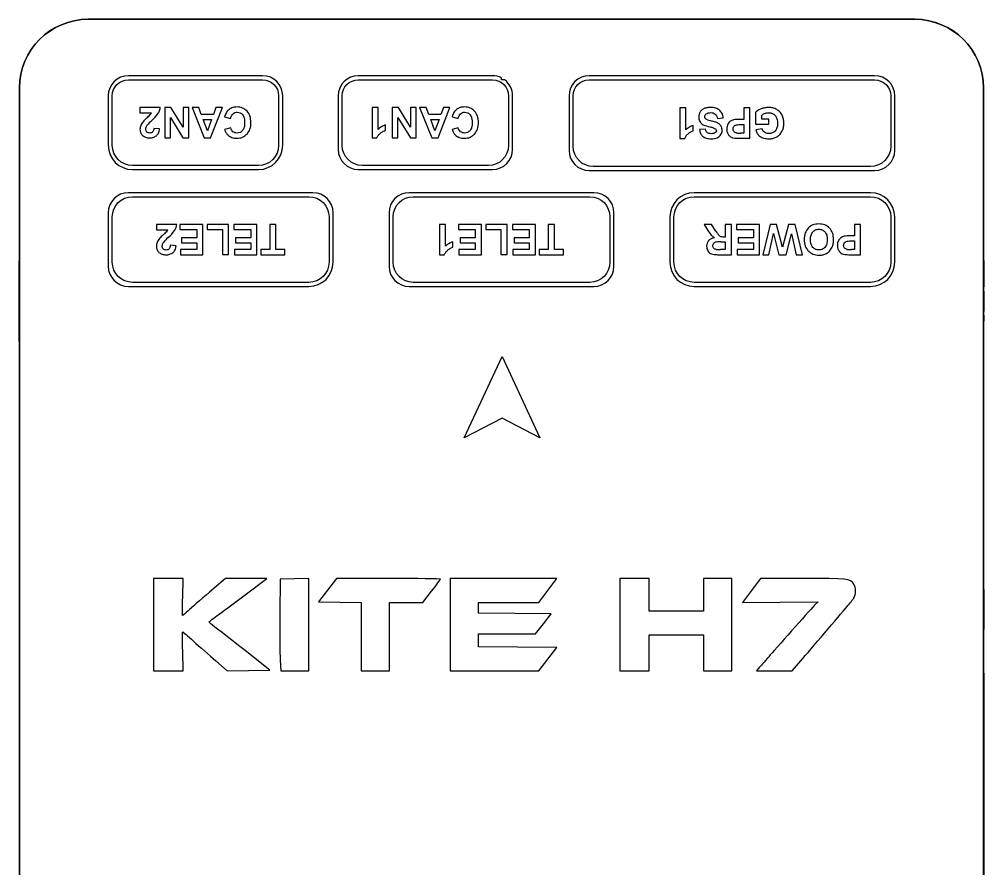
# Model space of a CAD drawing. Header units: millimetres. Extents: x 0 to 297, y 0 to 210.
# Drawn here: x 122.32 to 170.14, y 115.26 to 157.34 of the extents above; entities that cross this region are included whole.
import ezdxf

# ---------------------------------------------------------------- set-up
doc = ezdxf.new("R2010")
doc.units = ezdxf.units.MM
doc.header["$LTSCALE"] = 0.75
doc.layers.add('FD_Dimensions', color=7, linetype='Continuous', lineweight=13)
doc.layers.add('Visible', color=7, linetype='Continuous', lineweight=13)
doc.styles.get("Standard").update_dxf_attribs({"font": 'arial.ttf'})
doc.dimstyles.new('Dim-ISO-25', dxfattribs={"dimtxt": 3.5, "dimasz": 3.5, "dimexe": 2.1, "dimexo": 2.1, "dimgap": 1.4, "dimtad": 1, "dimzin": 12, "dimdsep": 46, "dimtxsty": 'Standard', "dimcen": 0, "dimazin": 3, "dimtp": 0.1, "dimtm": 0.1, "dimtfac": 0.714286, "dimtmove": 0, "dimatfit": 3, "dimfxl": 1, "dimtzin": 12, "dimarcsym": 0})

# ---------------------------------------------------------------- blocks, each defined once
blk = doc.blocks.new('*D12')
at = {"layer": 'Defpoints', "color": 0, "transparency": 16777216}
for p in [(170.130614, 127.009477), (122.331614, 97.940814), (170.130614, 72.688509)]:
    blk.add_point(p, dxfattribs=at)
at = {"layer": 'FD_Dimensions', "color": 0, "lineweight": -2, "transparency": 16777216}
for p, q in [((170.130614, 124.909477), (170.130614, 70.588509)), ((122.331614, 95.840814), (122.331614, 70.588509)), ((125.831614, 72.688509), (166.630614, 72.688509))]:
    blk.add_line(p, q, dxfattribs=at)
at = {"layer": 'FD_Dimensions', "color": 0, "transparency": 16777216}
for points in [[(125.831614, 73.271842), (125.831614, 72.105176), (122.331614, 72.688509)], [(166.630614, 73.271842), (166.630614, 72.105176), (170.130614, 72.688509)]]:
    blk.add_solid(points, dxfattribs=at)
at = {"layer": 'FD_Dimensions', "color": 0, "transparency": 16777216, "insert": (146.231114, 75.875514), "char_height": 3.5, "attachment_point": 5}
blk.add_mtext('47.8', dxfattribs=at)

msp = doc.modelspace()

# ---------------------------------------------------------------- linework, layer by layer
at = {"layer": 'Visible'}
for p, q in [((166.731, 157.341), (125.731, 157.341)), ((125.731, 157.34), (166.731, 157.34)), ((134.381, 154.541), (127.731, 154.541)), ((145.781, 154.541), (139.131, 154.541)), ((164.731, 154.541), (150.581, 154.541)), ((127.731, 154.341), (134.381, 154.341)), ((139.131, 154.341), (145.781, 154.341)), ((146.231, 154.341), (146.231, 154.434)), ((146.381, 154.341), (146.231, 154.341)), ((150.581, 154.341), (164.731, 154.341)), ((122.331, 153.941), (122.331, 97.941)), ((122.332, 97.941), (122.332, 153.941)), ((126.731, 153.541), (126.731, 151.091)), ((126.931, 151.091), (126.931, 153.541)), ((135.181, 153.541), (135.181, 151.091)), ((135.381, 151.091), (135.381, 153.541)), ((138.131, 153.541), (138.131, 150.891)), ((138.331, 151.091), (138.331, 153.541)), ((146.581, 153.541), (146.581, 151.091)), ((146.781, 150.891), (146.781, 153.541)), ((149.581, 153.541), (149.581, 150.841)), ((149.781, 151.041), (149.781, 153.541)), ((165.531, 153.541), (165.531, 151.041)), ((165.731, 150.841), (165.731, 153.541)), ((170.13, 153.941), (170.13, 97.941)), ((170.131, 97.941), (170.131, 153.941)), ((128.305, 152.966), (128.305, 152.699)), ((129.313, 152.966), (128.305, 152.966)), ((128.305, 152.699), (128.876, 152.699)), ((129.533, 152.966), (129.533, 151.466)), ((129.837, 152.966), (129.533, 152.966)), ((130.442, 151.988), (129.837, 152.966)), ((130.442, 152.966), (130.442, 151.988)), ((130.723, 152.966), (130.442, 152.966)), ((130.723, 151.466), (130.723, 152.966)), ((131.216, 152.966), (130.887, 152.966)), ((130.887, 152.966), (131.487, 151.466)), ((131.347, 152.625), (131.216, 152.966)), ((131.947, 152.625), (131.347, 152.625)), ((131.808, 151.466), (132.392, 152.966)), ((132.071, 152.966), (131.947, 152.625)), ((132.392, 152.966), (132.071, 152.966)), ((140.11, 152.966), (139.823, 152.966)), ((139.823, 152.966), (139.823, 151.46)), ((140.11, 151.882), (140.11, 152.966)), ((140.815, 152.966), (140.815, 151.466)), ((141.119, 152.966), (140.815, 152.966)), ((141.724, 151.988), (141.119, 152.966)), ((141.724, 152.966), (141.724, 151.988)), ((142.005, 152.966), (141.724, 152.966)), ((142.005, 151.466), (142.005, 152.966)), ((142.499, 152.966), (142.169, 152.966)), ((142.169, 152.966), (142.77, 151.466)), ((142.63, 152.625), (142.499, 152.966)), ((143.229, 152.625), (142.63, 152.625)), ((143.09, 151.466), (143.674, 152.966)), ((143.353, 152.966), (143.229, 152.625)), ((143.674, 152.966), (143.353, 152.966)), ((155.368, 152.941), (155.081, 152.941)), ((155.081, 152.941), (155.081, 151.435)), ((155.368, 151.857), (155.368, 152.941)), ((158.245, 152.941), (158.245, 152.375)), ((158.548, 152.941), (158.245, 152.941)), ((158.548, 151.441), (158.548, 152.941)), ((158.828, 152.734), (158.828, 152.137)), ((159.134, 152.389), (159.134, 152.58)), ((129.814, 152.468), (130.428, 151.466)), ((129.814, 151.466), (129.814, 152.468)), ((131.651, 151.816), (131.444, 152.372)), ((131.444, 152.372), (131.854, 152.372)), ((131.854, 152.372), (131.651, 151.816)), ((132.499, 152.507), (132.793, 152.414)), ((140.482, 151.839), (140.482, 152.1)), ((141.097, 152.468), (141.711, 151.466)), ((141.097, 151.466), (141.097, 152.468)), ((142.933, 151.816), (142.727, 152.372)), ((142.727, 152.372), (143.136, 152.372)), ((143.136, 152.372), (142.933, 151.816)), ((143.782, 152.507), (144.075, 152.414)), ((155.74, 151.814), (155.74, 152.075)), ((156.933, 152.424), (157.227, 152.453)), ((158.245, 152.375), (158.048, 152.375)), ((158.08, 152.12), (158.245, 152.12)), ((158.245, 152.12), (158.245, 151.695)), ((158.828, 152.137), (159.48, 152.137)), ((159.48, 152.389), (159.134, 152.389)), ((159.48, 152.137), (159.48, 152.389)), ((129.279, 151.904), (128.993, 151.932)), ((132.803, 151.951), (132.503, 151.879)), ((144.086, 151.951), (143.786, 151.879)), ((156.354, 151.883), (156.051, 151.87)), ((158.245, 151.695), (158.099, 151.695)), ((159.148, 151.913), (158.847, 151.856)), ((129.533, 151.466), (129.814, 151.466)), ((130.428, 151.466), (130.723, 151.466)), ((131.487, 151.466), (131.808, 151.466)), ((139.823, 151.46), (140.056, 151.46)), ((140.815, 151.466), (141.097, 151.466)), ((141.711, 151.466), (142.005, 151.466)), ((142.77, 151.466), (143.09, 151.466)), ((155.081, 151.435), (155.314, 151.435)), ((158.062, 151.441), (158.548, 151.441)), ((134.181, 150.091), (127.931, 150.091)), ((127.931, 149.891), (134.181, 149.891)), ((139.131, 149.891), (145.781, 149.891)), ((145.581, 150.091), (139.331, 150.091)), ((150.581, 149.841), (164.731, 149.841)), ((164.531, 150.041), (150.781, 150.041)), ((136.881, 148.741), (127.731, 148.741)), ((150.806, 148.741), (141.656, 148.741)), ((164.531, 148.741), (155.781, 148.741)), ((127.931, 148.541), (136.681, 148.541)), ((141.856, 148.541), (150.606, 148.541)), ((155.781, 148.541), (164.531, 148.541)), ((126.731, 147.741), (126.731, 145.091)), ((126.931, 145.291), (126.931, 147.541)), ((137.681, 147.541), (137.681, 145.291)), ((137.881, 145.291), (137.881, 147.741)), ((140.656, 147.741), (140.656, 145.091)), ((140.856, 145.291), (140.856, 147.541)), ((151.606, 147.541), (151.606, 145.291)), ((151.806, 145.091), (151.806, 147.741)), ((154.581, 147.541), (154.581, 145.291)), ((154.781, 145.291), (154.781, 147.541)), ((165.531, 147.541), (165.531, 145.291)), ((165.731, 145.291), (165.731, 147.541)), ((129.12, 147.166), (129.12, 146.899)), ((130.128, 147.166), (129.12, 147.166)), ((129.12, 146.899), (129.691, 146.899)), ((130.285, 147.166), (130.285, 146.913)), ((131.426, 147.166), (130.285, 147.166)), ((130.285, 146.913), (131.123, 146.913)), ((131.123, 146.913), (131.123, 146.505)), ((131.426, 145.666), (131.426, 147.166)), ((131.642, 147.166), (131.642, 146.913)), ((132.697, 147.166), (131.642, 147.166)), ((131.642, 146.913), (132.395, 146.913)), ((132.395, 146.913), (132.395, 145.678)), ((132.697, 145.678), (132.697, 147.166)), ((132.963, 147.166), (132.963, 146.913)), ((134.103, 147.166), (132.963, 147.166)), ((132.963, 146.913), (133.8, 146.913)), ((133.8, 146.913), (133.8, 146.505)), ((134.103, 145.666), (134.103, 147.166)), ((134.743, 147.166), (134.743, 145.92)), ((135.046, 147.166), (134.743, 147.166)), ((135.046, 145.92), (135.046, 147.166)), ((143.451, 147.166), (143.163, 147.166)), ((143.163, 147.166), (143.163, 145.66)), ((143.451, 146.082), (143.451, 147.166)), ((144.092, 147.166), (144.092, 146.913)), ((145.233, 147.166), (144.092, 147.166)), ((144.092, 146.913), (144.93, 146.913)), ((144.93, 146.913), (144.93, 146.505)), ((145.233, 145.666), (145.233, 147.166)), ((145.449, 147.166), (145.449, 146.913)), ((146.505, 147.166), (145.449, 147.166)), ((145.449, 146.913), (146.202, 146.913)), ((146.202, 146.913), (146.202, 145.678)), ((146.505, 145.678), (146.505, 147.166)), ((146.77, 147.166), (146.77, 146.913)), ((147.911, 147.166), (146.77, 147.166)), ((146.77, 146.913), (147.608, 146.913)), ((147.608, 146.913), (147.608, 146.505)), ((147.911, 145.666), (147.911, 147.166)), ((148.55, 147.166), (148.55, 145.92)), ((148.853, 147.166), (148.55, 147.166)), ((148.853, 145.92), (148.853, 147.166)), ((156.279, 147.166), (156.462, 146.873)), ((156.641, 147.166), (156.279, 147.166)), ((156.86, 146.839), (156.641, 147.166)), ((157.325, 147.166), (157.325, 146.54)), ((157.628, 147.166), (157.325, 147.166)), ((157.628, 145.666), (157.628, 147.166)), ((157.886, 147.166), (157.886, 146.913)), ((159.027, 147.166), (157.886, 147.166)), ((157.886, 146.913), (158.724, 146.913)), ((158.724, 146.913), (158.724, 146.505)), ((159.027, 145.666), (159.027, 147.166)), ((159.545, 147.166), (159.181, 145.666)), ((159.867, 147.166), (159.545, 147.166)), ((160.165, 146.044), (159.867, 147.166)), ((160.463, 147.166), (160.165, 146.044)), ((160.792, 147.166), (160.463, 147.166)), ((161.15, 145.666), (160.792, 147.166)), ((163.729, 147.166), (163.729, 146.6)), ((164.032, 147.166), (163.729, 147.166)), ((164.032, 145.666), (164.032, 147.166)), ((130.37, 146.505), (130.37, 146.252)), ((131.123, 146.505), (130.37, 146.505)), ((133.047, 146.505), (133.047, 146.252)), ((133.8, 146.505), (133.047, 146.505)), ((144.177, 146.505), (144.177, 146.252)), ((144.93, 146.505), (144.177, 146.505)), ((146.855, 146.505), (146.855, 146.252)), ((147.608, 146.505), (146.855, 146.505)), ((157.325, 146.54), (157.264, 146.54)), ((157.971, 146.505), (157.971, 146.252)), ((158.724, 146.505), (157.971, 146.505)), ((159.486, 145.666), (159.716, 146.714)), ((159.716, 146.714), (159.979, 145.666)), ((160.339, 145.666), (160.613, 146.696)), ((160.613, 146.696), (160.84, 145.666)), ((163.729, 146.6), (163.532, 146.6)), ((163.563, 146.345), (163.729, 146.345)), ((163.729, 146.345), (163.729, 145.92)), ((130.094, 146.104), (129.808, 146.132)), ((130.313, 145.92), (130.313, 145.666)), ((131.123, 145.92), (130.313, 145.92)), ((130.37, 146.252), (131.123, 146.252)), ((131.123, 146.252), (131.123, 145.92)), ((132.991, 145.92), (132.991, 145.666)), ((133.8, 145.92), (132.991, 145.92)), ((133.047, 146.252), (133.8, 146.252)), ((133.8, 146.252), (133.8, 145.92)), ((134.299, 145.92), (134.299, 145.666)), ((134.743, 145.92), (134.299, 145.92)), ((135.491, 145.92), (135.046, 145.92)), ((135.491, 145.666), (135.491, 145.92)), ((143.822, 146.039), (143.822, 146.3)), ((144.121, 145.92), (144.121, 145.666)), ((144.93, 145.92), (144.121, 145.92)), ((144.177, 146.252), (144.93, 146.252)), ((144.93, 146.252), (144.93, 145.92)), ((146.798, 145.92), (146.798, 145.666)), ((147.608, 145.92), (146.798, 145.92)), ((146.855, 146.252), (147.608, 146.252)), ((147.608, 146.252), (147.608, 145.92)), ((148.106, 145.92), (148.106, 145.666)), ((148.55, 145.92), (148.106, 145.92)), ((149.298, 145.92), (148.853, 145.92)), ((149.298, 145.666), (149.298, 145.92)), ((157.325, 145.92), (157.089, 145.92)), ((157.101, 146.3), (157.325, 146.3)), ((157.325, 146.3), (157.325, 145.92)), ((157.914, 145.92), (157.914, 145.666)), ((158.724, 145.92), (157.914, 145.92)), ((157.971, 146.252), (158.724, 146.252)), ((158.724, 146.252), (158.724, 145.92)), ((163.729, 145.92), (163.583, 145.92)), ((130.313, 145.666), (131.426, 145.666)), ((132.395, 145.678), (132.697, 145.678)), ((132.991, 145.666), (134.103, 145.666)), ((134.299, 145.666), (135.491, 145.666)), ((143.163, 145.66), (143.396, 145.66)), ((144.121, 145.666), (145.233, 145.666)), ((146.202, 145.678), (146.505, 145.678)), ((146.798, 145.666), (147.911, 145.666)), ((148.106, 145.666), (149.298, 145.666)), ((156.99, 145.666), (157.628, 145.666)), ((157.914, 145.666), (159.027, 145.666)), ((159.181, 145.666), (159.486, 145.666)), ((159.979, 145.666), (160.339, 145.666)), ((160.84, 145.666), (161.15, 145.666)), ((163.546, 145.666), (164.032, 145.666)), ((122.321, 145.346), (122.321, 145.357)), ((122.331, 145.357), (122.321, 145.357)), ((122.321, 145.234), (122.321, 145.346)), ((122.321, 144.945), (122.321, 145.234)), ((122.321, 144.654), (122.321, 144.945)), ((170.131, 145.371), (170.141, 145.371)), ((170.131, 145.367), (170.141, 145.367)), ((170.131, 145.213), (170.141, 145.213)), ((170.141, 145.371), (170.141, 145.367)), ((170.141, 145.367), (170.141, 145.213)), ((170.141, 145.213), (170.141, 144.766)), ((122.321, 144.583), (122.321, 144.654)), ((122.321, 144.561), (122.321, 144.583)), ((122.331, 144.561), (122.321, 144.561)), ((122.321, 144.468), (122.321, 144.561)), ((122.321, 144.376), (122.321, 144.468)), ((170.131, 144.766), (170.141, 144.766)), ((170.141, 144.766), (170.141, 144.258)), ((122.331, 144.376), (122.321, 144.376)), ((122.321, 144.239), (122.321, 144.376)), ((122.321, 144.071), (122.321, 144.239)), ((122.321, 143.794), (122.321, 144.071)), ((127.731, 144.091), (136.681, 144.091)), ((136.681, 144.291), (127.931, 144.291)), ((141.656, 144.091), (150.806, 144.091)), ((150.606, 144.291), (141.856, 144.291)), ((164.531, 144.291), (155.781, 144.291)), ((155.781, 144.091), (164.531, 144.091)), ((170.131, 144.258), (170.141, 144.258)), ((170.131, 144.064), (170.141, 144.064)), ((170.141, 144.258), (170.141, 144.064)), ((122.321, 143.618), (122.321, 143.794)), ((122.321, 143.5), (122.321, 143.618)), ((122.331, 143.5), (122.321, 143.5)), ((122.321, 143.472), (122.321, 143.5)), ((122.321, 143.394), (122.321, 143.472)), ((170.131, 143.86), (170.141, 143.86)), ((170.131, 143.733), (170.141, 143.733)), ((170.141, 143.86), (170.141, 143.733)), ((170.141, 143.733), (170.141, 143.384)), ((122.321, 143.117), (122.321, 143.394)), ((122.321, 142.828), (122.321, 143.117)), ((170.131, 143.384), (170.141, 143.384)), ((170.131, 143.046), (170.141, 143.046)), ((170.141, 143.384), (170.141, 143.046)), ((170.141, 143.046), (170.141, 142.886)), ((122.321, 142.704), (122.321, 142.828)), ((122.321, 142.204), (122.321, 142.704)), ((122.331, 142.704), (122.321, 142.704)), ((170.131, 142.886), (170.141, 142.886)), ((170.131, 142.852), (170.141, 142.852)), ((170.131, 142.664), (170.141, 142.664)), ((170.141, 142.886), (170.141, 142.852)), ((170.141, 142.664), (170.141, 142.361)), ((122.331, 142.204), (122.321, 142.204)), ((122.321, 142.2), (122.321, 142.204)), ((122.321, 142.186), (122.321, 142.2)), ((122.321, 142.107), (122.321, 142.186)), ((122.321, 141.399), (122.321, 142.107)), ((170.131, 142.361), (170.141, 142.361)), ((122.321, 141.379), (122.321, 141.399)), ((122.331, 141.379), (122.321, 141.379)), ((144.387, 136.575), (146.26, 140.613)), ((146.26, 140.613), (148.134, 136.575)), ((146.26, 137.563), (144.387, 136.575)), ((148.134, 136.575), (146.26, 137.563)), ((128.978, 129.607), (128.978, 125.026)), ((130.445, 129.607), (128.978, 129.607)), ((130.424, 128.691), (130.445, 129.607)), ((132.552, 129.607), (131.748, 128.926)), ((134.597, 129.607), (132.552, 129.607)), ((133.659, 128.899), (134.597, 129.607)), ((135.97, 129.595), (135.256, 129.58)), ((136.684, 129.61), (135.97, 129.595)), ((136.684, 125.026), (136.684, 129.61)), ((138.047, 129.607), (137.604, 129.027)), ((140.625, 129.607), (138.047, 129.607)), ((143.689, 129.607), (143.689, 125.026)), ((148.974, 129.607), (143.689, 129.607)), ((148.527, 129.015), (148.974, 129.607)), ((152.095, 129.607), (152.095, 125.026)), ((153.55, 129.607), (152.095, 129.607)), ((153.55, 127.99), (153.55, 129.607)), ((156.244, 129.607), (156.244, 127.99)), ((157.645, 129.607), (156.244, 129.607)), ((157.645, 125.026), (157.645, 129.607)), ((159.073, 129.604), (158.624, 129.01)), ((161.163, 129.605), (159.073, 129.604)), ((135.256, 129.58), (135.237, 127.855)), ((137.604, 129.027), (137.162, 128.448)), ((142.327, 128.421), (142.766, 128.981)), ((148.08, 128.424), (148.527, 129.015)), ((158.624, 129.01), (158.174, 128.415)), ((170.131, 129.06), (170.141, 129.06)), ((170.131, 128.838), (170.141, 128.838)), ((170.131, 128.835), (170.141, 128.835)), ((170.131, 128.724), (170.141, 128.724)), ((170.131, 128.71), (170.141, 128.71)), ((170.141, 129.06), (170.141, 129.055)), ((170.141, 129.055), (170.141, 128.944)), ((170.141, 128.944), (170.141, 128.838)), ((170.141, 128.838), (170.141, 128.837)), ((170.141, 128.837), (170.141, 128.835)), ((170.141, 128.835), (170.141, 128.82)), ((170.141, 128.82), (170.141, 128.75)), ((170.141, 128.75), (170.141, 128.724)), ((170.141, 128.724), (170.141, 128.71)), ((170.141, 128.71), (170.141, 127.123)), ((137.162, 128.448), (138.216, 128.433)), ((138.216, 128.433), (139.27, 128.419)), ((139.27, 128.419), (139.27, 125.026)), ((140.671, 128.421), (142.327, 128.421)), ((140.671, 125.026), (140.671, 128.421)), ((145.09, 128.421), (146.585, 128.422)), ((145.09, 127.884), (145.09, 128.421)), ((146.585, 128.422), (148.08, 128.424)), ((158.174, 128.415), (160.052, 128.431)), ((160.052, 128.431), (161.929, 128.448)), ((161.929, 128.448), (161.788, 128.313)), ((146.894, 127.869), (145.09, 127.884)), ((148.699, 127.855), (146.894, 127.869)), ((148.31, 127.357), (148.699, 127.855)), ((156.244, 127.99), (153.55, 127.99)), ((147.921, 126.858), (148.31, 127.357)), ((145.09, 126.858), (147.921, 126.858)), ((145.09, 126.213), (145.09, 126.858)), ((153.55, 126.805), (156.244, 126.805)), ((153.55, 125.026), (153.55, 126.805)), ((156.244, 126.805), (156.244, 125.026)), ((170.131, 127.123), (170.141, 127.123)), ((170.131, 127.009), (170.141, 127.009)), ((170.141, 127.123), (170.141, 127.099)), ((170.141, 127.024), (170.141, 127.099)), ((170.141, 127.024), (170.141, 127.009)), ((130.445, 125.026), (130.425, 125.996)), ((134.736, 125.053), (133.514, 126.029)), ((147.032, 126.199), (145.09, 126.213)), ((148.974, 126.185), (147.032, 126.199)), ((148.529, 125.606), (148.974, 126.185)), ((132.06, 125.524), (132.636, 125.024)), ((135.256, 125.579), (135.293, 125.026)), ((148.084, 125.026), (148.529, 125.606)), ((160.647, 125.026), (161.075, 125.525)), ((128.978, 125.026), (130.445, 125.026)), ((132.636, 125.024), (133.686, 125.039)), ((133.686, 125.039), (134.736, 125.053)), ((135.293, 125.026), (136.684, 125.026)), ((139.27, 125.026), (140.671, 125.026)), ((143.689, 125.026), (148.084, 125.026)), ((152.095, 125.026), (153.55, 125.026)), ((156.244, 125.026), (157.645, 125.026)), ((159.029, 125.208), (158.876, 125.026)), ((158.876, 125.026), (160.647, 125.026))]:
    msp.add_line(p, q, dxfattribs=at)
for centre, radius, start, end in [((125.731, 153.941), 3.4, 90, 180), ((166.731, 153.941), 3.4, 0, 90), ((127.731, 153.541), 1, 90, 180), ((134.381, 153.541), 1, 0, 90), ((139.131, 153.541), 1, 90, 180), ((145.781, 153.541), 1, 63.2563, 90), ((150.581, 153.541), 1, 90, 180), ((164.731, 153.541), 1, 0, 90), ((145.781, 153.541), 1, 0, 53.1301), ((126.612, 154.741), 3.061, 311.634, 316.1125), ((128.449, 152.952), 0.496, 317.8702, 329.3361), ((127.644, 153.766), 1.91, 310.7706, 325.3181), ((159.528, 152.058), 0.654, 110.6285, 127.1162), ((129.065, 151.767), 0.784, 140.8363, 157.2362), ((129.86, 151.069), 1.842, 131.285, 139.6417), ((130.226, 150.785), 2.034, 131.021, 140.6746), ((156.854, 153.444), 1.469, 244.9957, 258.4575), ((157.543, 155.913), 3.728, 252.9573, 256.8189), ((158.008, 150.647), 1.729, 88.6886, 99.1377), ((158.058, 153.15), 1.456, 263.0143, 271.6098), ((157.992, 153.202), 1.762, 260.5475, 272.2998), ((127.931, 151.091), 1.2, 180, 270), ((134.181, 151.091), 1.2, 270, 0), ((139.131, 150.891), 1, 180, 270), ((145.781, 150.891), 1, 270, 0), ((150.581, 150.841), 1, 180, 270), ((164.731, 150.841), 1, 270, 0), ((127.731, 147.741), 1, 90, 180), ((136.881, 147.741), 1, 0, 90), ((141.656, 147.741), 1, 90, 180), ((150.806, 147.741), 1, 0, 90), ((155.781, 147.541), 1.2, 90, 180), ((164.531, 147.541), 1.2, 0, 90), ((127.427, 148.941), 3.06, 311.6338, 316.1125), ((129.264, 147.152), 0.496, 317.8714, 329.335), ((128.46, 147.966), 1.91, 310.7706, 325.3183), ((157.938, 147.735), 1.709, 210.2914, 220.3047), ((158.651, 147.968), 2.117, 212.2145, 219.5871), ((129.88, 145.967), 0.784, 140.8367, 157.2361), ((130.676, 145.269), 1.842, 131.285, 139.6417), ((131.042, 144.985), 2.034, 131.021, 140.6746), ((157.144, 147.119), 0.707, 223.8349, 240.5402), ((163.492, 144.872), 1.729, 88.6886, 99.1377), ((157.042, 145.145), 1.157, 87.1018, 100.6407), ((157.037, 148.469), 2.55, 266.1898, 271.1581), ((163.542, 147.375), 1.456, 263.0143, 271.6097), ((163.475, 147.427), 1.762, 260.5475, 272.2998), ((127.731, 145.091), 1, 180, 270), ((136.681, 145.291), 1.2, 270, 0), ((141.656, 145.091), 1, 180, 270), ((150.806, 145.091), 1, 270, 0), ((155.781, 145.291), 1.2, 180, 270), ((164.531, 145.291), 1.2, 270, 0)]:
    msp.add_arc(centre, radius, start, end, dxfattribs=at)
at = {"layer": 'Visible', "extrusion": (0, 0, -1)}
for centre, radius, start, end in [((-125.731, 153.941), 3.399, 0, 90), ((-166.731, 153.941), 3.399, 90, 180), ((-127.731, 153.541), 0.8, 0, 90), ((-134.381, 153.541), 0.8, 90, 180), ((-139.131, 153.541), 0.8, 0, 90), ((-145.781, 153.541), 0.8, 90, 180), ((-150.581, 153.541), 0.8, 0, 90), ((-164.731, 153.541), 0.8, 90, 180), ((-127.931, 151.091), 1, 270, 0), ((-134.181, 151.091), 1, 180, 270), ((-139.331, 151.091), 1, 270, 0), ((-145.581, 151.091), 1, 180, 270), ((-150.781, 151.041), 1, 270, 0), ((-164.531, 151.041), 1, 180, 270), ((-127.931, 147.541), 1, 0, 90), ((-136.681, 147.541), 1, 90, 180), ((-141.856, 147.541), 1, 0, 90), ((-150.606, 147.541), 1, 90, 180), ((-155.781, 147.541), 1, 0, 90), ((-164.531, 147.541), 1, 90, 180), ((-127.931, 145.291), 1, 270, 0), ((-136.681, 145.291), 1, 180, 270), ((-141.856, 145.291), 1, 270, 0), ((-150.606, 145.291), 1, 180, 270), ((-155.781, 145.291), 1, 270, 0), ((-164.531, 145.291), 1, 180, 270)]:
    msp.add_arc(centre, radius, start, end, dxfattribs=at)
at = {"layer": 'Visible'}
for points, knots in [([(129.215, 152.679), (129.239, 152.724), (129.288, 152.815), (129.305, 152.916), (129.313, 152.966)], [-0.03051983, -0.03051983, -0.03051983, -0.03051983, -0.01510587, 0, 0, 0, 0]), ([(132.724, 152.872), (132.675, 152.825), (132.569, 152.723), (132.524, 152.582), (132.499, 152.507)], [-0.04342779, -0.04342779, -0.04342779, -0.04342779, -0.02320984, 0, 0, 0, 0]), ([(133.122, 152.991), (133.047, 152.988), (132.904, 152.98), (132.782, 152.907), (132.724, 152.872)], [-0.04217118, -0.04217118, -0.04217118, -0.04217118, -0.0199336, 0, 0, 0, 0]), ([(132.793, 152.414), (132.806, 152.464), (132.829, 152.554), (132.89, 152.624), (132.918, 152.656)], [-0.02750919, -0.02750919, -0.02750919, -0.02750919, -0.01238074, 0, 0, 0, 0]), ([(132.918, 152.656), (132.948, 152.678), (133.01, 152.723), (133.087, 152.729), (133.126, 152.733)], [-0.02253499, -0.02253499, -0.02253499, -0.02253499, -0.01139223, 0, 0, 0, 0]), ([(133.614, 152.787), (133.544, 152.847), (133.403, 152.968), (133.217, 152.984), (133.122, 152.991)], [-0.05440881, -0.05440881, -0.05440881, -0.05440881, -0.02769122, 0, 0, 0, 0]), ([(133.126, 152.733), (133.177, 152.728), (133.28, 152.718), (133.355, 152.647), (133.392, 152.612)], [-0.02998787, -0.02998787, -0.02998787, -0.02998787, -0.01484765, 0, 0, 0, 0]), ([(133.392, 152.612), (133.421, 152.559), (133.491, 152.434), (133.493, 152.29), (133.494, 152.207)], [-0.04238131, -0.04238131, -0.04238131, -0.04238131, -0.02448596, 0, 0, 0, 0]), ([(133.806, 152.229), (133.8, 152.338), (133.789, 152.544), (133.67, 152.71), (133.614, 152.787)], [-0.06015807, -0.06015807, -0.06015807, -0.06015807, -0.02813985, 0, 0, 0, 0]), ([(144.006, 152.872), (143.957, 152.825), (143.851, 152.723), (143.806, 152.582), (143.782, 152.507)], [-0.04342781, -0.04342781, -0.04342781, -0.04342781, -0.02320984, 0, 0, 0, 0]), ([(144.405, 152.991), (144.329, 152.988), (144.187, 152.98), (144.064, 152.907), (144.006, 152.872)], [-0.04217118, -0.04217118, -0.04217118, -0.04217118, -0.0199336, 0, 0, 0, 0]), ([(144.075, 152.414), (144.088, 152.464), (144.112, 152.554), (144.173, 152.624), (144.2, 152.656)], [-0.02750919, -0.02750919, -0.02750919, -0.02750919, -0.01238074, 0, 0, 0, 0]), ([(144.2, 152.656), (144.231, 152.678), (144.293, 152.723), (144.369, 152.729), (144.408, 152.733)], [-0.02253499, -0.02253499, -0.02253499, -0.02253499, -0.01139223, 0, 0, 0, 0]), ([(144.896, 152.787), (144.827, 152.847), (144.685, 152.968), (144.499, 152.984), (144.405, 152.991)], [-0.05440881, -0.05440881, -0.05440881, -0.05440881, -0.0276912, 0, 0, 0, 0]), ([(144.408, 152.733), (144.46, 152.728), (144.562, 152.718), (144.637, 152.647), (144.674, 152.612)], [-0.02998787, -0.02998787, -0.02998787, -0.02998787, -0.01484765, 0, 0, 0, 0]), ([(144.674, 152.612), (144.704, 152.559), (144.774, 152.434), (144.775, 152.29), (144.776, 152.207)], [-0.04238131, -0.04238131, -0.04238131, -0.04238131, -0.02448596, 0, 0, 0, 0]), ([(145.088, 152.229), (145.083, 152.338), (145.072, 152.544), (144.952, 152.71), (144.896, 152.787)], [-0.06015807, -0.06015807, -0.06015807, -0.06015807, -0.02813985, 0, 0, 0, 0]), ([(156.079, 152.745), (156.058, 152.707), (156.017, 152.632), (156.011, 152.546), (156.008, 152.504)], [-0.02545261, -0.02545261, -0.02545261, -0.02545261, -0.01261074, 0, 0, 0, 0]), ([(156.282, 152.913), (156.241, 152.892), (156.16, 152.852), (156.106, 152.781), (156.079, 152.745)], [-0.02659446, -0.02659446, -0.02659446, -0.02659446, -0.01307615, 0, 0, 0, 0]), ([(156.608, 152.967), (156.548, 152.966), (156.437, 152.963), (156.331, 152.929), (156.282, 152.913)], [-0.0332542, -0.0332542, -0.0332542, -0.0332542, -0.01527059, 0, 0, 0, 0]), ([(156.311, 152.505), (156.314, 152.532), (156.322, 152.589), (156.363, 152.629), (156.385, 152.65)], [-0.01670199, -0.01670199, -0.01670199, -0.01670199, -0.00872011, 0, 0, 0, 0]), ([(156.385, 152.65), (156.415, 152.668), (156.482, 152.708), (156.561, 152.71), (156.605, 152.712)], [-0.02324565, -0.02324565, -0.02324565, -0.02324565, -0.0129213, 0, 0, 0, 0]), ([(156.605, 152.712), (156.648, 152.71), (156.727, 152.706), (156.794, 152.662), (156.825, 152.642)], [-0.0234011, -0.0234011, -0.0234011, -0.0234011, -0.01088627, 0, 0, 0, 0]), ([(157.045, 152.836), (156.985, 152.874), (156.853, 152.959), (156.695, 152.964), (156.608, 152.967)], [-0.04636296, -0.04636296, -0.04636296, -0.04636296, -0.02535892, 0, 0, 0, 0]), ([(156.825, 152.642), (156.85, 152.614), (156.905, 152.551), (156.923, 152.469), (156.933, 152.424)], [-0.02468419, -0.02468419, -0.02468419, -0.02468419, -0.01348267, 0, 0, 0, 0]), ([(157.227, 152.453), (157.214, 152.53), (157.189, 152.675), (157.091, 152.785), (157.045, 152.836)], [-0.04320086, -0.04320086, -0.04320086, -0.04320086, -0.02022855, 0, 0, 0, 0]), ([(159.103, 152.896), (159.049, 152.874), (158.949, 152.833), (158.865, 152.765), (158.828, 152.734)], [-0.03214311, -0.03214311, -0.03214311, -0.03214311, -0.0145166, 0, 0, 0, 0]), ([(159.469, 152.966), (159.407, 152.963), (159.282, 152.957), (159.163, 152.917), (159.103, 152.896)], [-0.03740729, -0.03740729, -0.03740729, -0.03740729, -0.0189194, 0, 0, 0, 0]), ([(159.298, 152.67), (159.329, 152.681), (159.391, 152.702), (159.457, 152.706), (159.489, 152.708)], [-0.01953031, -0.01953031, -0.01953031, -0.01953031, -0.00957415, 0, 0, 0, 0]), ([(159.88, 152.868), (159.817, 152.896), (159.687, 152.957), (159.544, 152.963), (159.469, 152.966)], [-0.04255963, -0.04255963, -0.04255963, -0.04255963, -0.02216212, 0, 0, 0, 0]), ([(159.489, 152.708), (159.549, 152.702), (159.668, 152.693), (159.756, 152.613), (159.8, 152.574)], [-0.03469037, -0.03469037, -0.03469037, -0.03469037, -0.01697865, 0, 0, 0, 0]), ([(159.8, 152.574), (159.834, 152.52), (159.912, 152.398), (159.916, 152.254), (159.918, 152.173)], [-0.04247105, -0.04247105, -0.04247105, -0.04247105, -0.02355482, 0, 0, 0, 0]), ([(160.142, 152.585), (160.11, 152.643), (160.044, 152.758), (159.934, 152.831), (159.88, 152.868)], [-0.03906286, -0.03906286, -0.03906286, -0.03906286, -0.01946017, 0, 0, 0, 0]), ([(160.23, 152.186), (160.227, 152.256), (160.22, 152.394), (160.168, 152.522), (160.142, 152.585)], [-0.04117586, -0.04117586, -0.04117586, -0.04117586, -0.02027615, 0, 0, 0, 0]), ([(128.342, 152.07), (128.331, 152.039), (128.31, 151.976), (128.307, 151.91), (128.305, 151.877)], [-0.01971557, -0.01971557, -0.01971557, -0.01971557, -0.00992821, 0, 0, 0, 0]), ([(128.594, 151.898), (128.597, 151.927), (128.603, 151.99), (128.636, 152.045), (128.653, 152.074)], [-0.01877995, -0.01877995, -0.01877995, -0.01877995, -0.00990674, 0, 0, 0, 0]), ([(133.494, 152.207), (133.493, 152.127), (133.49, 151.989), (133.42, 151.87), (133.39, 151.819)], [-0.04075246, -0.04075246, -0.04075246, -0.04075246, -0.01750844, 0, 0, 0, 0]), ([(133.613, 151.647), (133.669, 151.728), (133.791, 151.901), (133.801, 152.114), (133.806, 152.229)], [-0.06243381, -0.06243381, -0.06243381, -0.06243381, -0.03361601, 0, 0, 0, 0]), ([(140.482, 152.1), (140.413, 152.074), (140.277, 152.021), (140.166, 151.928), (140.11, 151.882)], [-0.04332329, -0.04332329, -0.04332329, -0.04332329, -0.02142063, 0, 0, 0, 0]), ([(144.776, 152.207), (144.775, 152.127), (144.773, 151.989), (144.703, 151.87), (144.672, 151.819)], [-0.04075246, -0.04075246, -0.04075246, -0.04075246, -0.01750844, 0, 0, 0, 0]), ([(144.895, 151.647), (144.951, 151.728), (145.073, 151.901), (145.083, 152.114), (145.088, 152.229)], [-0.06243381, -0.06243381, -0.06243381, -0.06243381, -0.03361601, 0, 0, 0, 0]), ([(155.74, 152.075), (155.671, 152.049), (155.535, 151.996), (155.424, 151.903), (155.368, 151.857)], [-0.04332329, -0.04332329, -0.04332329, -0.04332329, -0.02142063, 0, 0, 0, 0]), ([(156.008, 152.504), (156.01, 152.459), (156.013, 152.376), (156.05, 152.3), (156.068, 152.265)], [-0.02487212, -0.02487212, -0.02487212, -0.02487212, -0.01170278, 0, 0, 0, 0]), ([(156.068, 152.265), (156.09, 152.234), (156.135, 152.172), (156.2, 152.133), (156.233, 152.113)], [-0.02272832, -0.02272832, -0.02272832, -0.02272832, -0.01151728, 0, 0, 0, 0]), ([(156.342, 152.414), (156.333, 152.428), (156.314, 152.455), (156.312, 152.488), (156.311, 152.505)], [-0.009733644, -0.009733644, -0.009733644, -0.009733644, -0.004985539, 0, 0, 0, 0]), ([(156.451, 152.349), (156.428, 152.358), (156.387, 152.373), (156.356, 152.402), (156.342, 152.414)], [-0.01279062, -0.01279062, -0.01279062, -0.01279062, -0.00552716, 0, 0, 0, 0]), ([(157.035, 152.136), (156.991, 152.165), (156.887, 152.235), (156.764, 152.266), (156.693, 152.284)], [-0.03749398, -0.03749398, -0.03749398, -0.03749398, -0.02178452, 0, 0, 0, 0]), ([(157.173, 151.834), (157.167, 151.891), (157.155, 152.007), (157.075, 152.092), (157.035, 152.136)], [-0.0340115, -0.0340115, -0.0340115, -0.0340115, -0.01720509, 0, 0, 0, 0]), ([(157.449, 152.135), (157.435, 152.1), (157.404, 152.026), (157.401, 151.945), (157.399, 151.902)], [-0.02394032, -0.02394032, -0.02394032, -0.02394032, -0.0127748, 0, 0, 0, 0]), ([(157.577, 152.282), (157.552, 152.262), (157.501, 152.221), (157.467, 152.164), (157.449, 152.135)], [-0.01965672, -0.01965672, -0.01965672, -0.01965672, -0.01014906, 0, 0, 0, 0]), ([(157.734, 152.354), (157.707, 152.346), (157.651, 152.33), (157.602, 152.299), (157.577, 152.282)], [-0.01732528, -0.01732528, -0.01732528, -0.01732528, -0.00897741, 0, 0, 0, 0]), ([(157.746, 152.023), (157.758, 152.039), (157.784, 152.071), (157.821, 152.088), (157.84, 152.097)], [-0.01213579, -0.01213579, -0.01213579, -0.01213579, -0.00617288, 0, 0, 0, 0]), ([(157.84, 152.097), (157.87, 152.103), (157.949, 152.121), (158.03, 152.121), (158.08, 152.12)], [-0.02412565, -0.02412565, -0.02412565, -0.02412565, -0.01495023, 0, 0, 0, 0]), ([(159.918, 152.173), (159.916, 152.099), (159.911, 151.963), (159.835, 151.85), (159.801, 151.8)], [-0.03984371, -0.03984371, -0.03984371, -0.03984371, -0.01792985, 0, 0, 0, 0]), ([(160.132, 151.769), (160.161, 151.833), (160.22, 151.966), (160.227, 152.111), (160.23, 152.186)], [-0.04312386, -0.04312386, -0.04312386, -0.04312386, -0.02226238, 0, 0, 0, 0]), ([(128.305, 151.877), (128.31, 151.82), (128.321, 151.707), (128.395, 151.622), (128.432, 151.579)], [-0.03310934, -0.03310934, -0.03310934, -0.03310934, -0.01645892, 0, 0, 0, 0]), ([(128.645, 151.75), (128.63, 151.77), (128.598, 151.814), (128.595, 151.868), (128.594, 151.898)], [-0.01598216, -0.01598216, -0.01598216, -0.01598216, -0.00860283, 0, 0, 0, 0]), ([(128.788, 151.698), (128.76, 151.7), (128.707, 151.703), (128.665, 151.735), (128.645, 151.75)], [-0.01549449, -0.01549449, -0.01549449, -0.01549449, -0.00727079, 0, 0, 0, 0]), ([(128.931, 151.752), (128.912, 151.737), (128.87, 151.703), (128.816, 151.7), (128.788, 151.698)], [-0.01564579, -0.01564579, -0.01564579, -0.01564579, -0.00819607, 0, 0, 0, 0]), ([(128.993, 151.932), (128.99, 151.895), (128.984, 151.83), (128.947, 151.776), (128.931, 151.752)], [-0.01931301, -0.01931301, -0.01931301, -0.01931301, -0.00834468, 0, 0, 0, 0]), ([(129.119, 151.563), (129.159, 151.606), (129.249, 151.702), (129.269, 151.832), (129.279, 151.904)], [-0.03847781, -0.03847781, -0.03847781, -0.03847781, -0.02106352, 0, 0, 0, 0]), ([(132.503, 151.879), (132.521, 151.824), (132.554, 151.722), (132.624, 151.64), (132.657, 151.603)], [-0.03189251, -0.03189251, -0.03189251, -0.03189251, -0.01474479, 0, 0, 0, 0]), ([(132.657, 151.603), (132.72, 151.555), (132.853, 151.456), (133.018, 151.446), (133.104, 151.44)], [-0.04850461, -0.04850461, -0.04850461, -0.04850461, -0.02526977, 0, 0, 0, 0]), ([(132.914, 151.767), (132.888, 151.792), (132.835, 151.843), (132.814, 151.914), (132.803, 151.951)], [-0.02182825, -0.02182825, -0.02182825, -0.02182825, -0.01121505, 0, 0, 0, 0]), ([(133.119, 151.699), (133.081, 151.702), (133.007, 151.706), (132.944, 151.747), (132.914, 151.767)], [-0.02192565, -0.02192565, -0.02192565, -0.02192565, -0.01063315, 0, 0, 0, 0]), ([(133.104, 151.44), (133.203, 151.448), (133.395, 151.462), (133.542, 151.587), (133.613, 151.647)], [-0.05618568, -0.05618568, -0.05618568, -0.05618568, -0.02724798, 0, 0, 0, 0]), ([(133.39, 151.819), (133.352, 151.784), (133.276, 151.713), (133.172, 151.704), (133.119, 151.699)], [-0.03035247, -0.03035247, -0.03035247, -0.03035247, -0.01539852, 0, 0, 0, 0]), ([(140.056, 151.46), (140.077, 151.505), (140.12, 151.598), (140.197, 151.665), (140.237, 151.7)], [-0.0303736, -0.0303736, -0.0303736, -0.0303736, -0.01574527, 0, 0, 0, 0]), ([(140.237, 151.7), (140.279, 151.73), (140.354, 151.787), (140.442, 151.823), (140.482, 151.839)], [-0.02826309, -0.02826309, -0.02826309, -0.02826309, -0.01289573, 0, 0, 0, 0]), ([(143.786, 151.879), (143.803, 151.824), (143.836, 151.722), (143.907, 151.64), (143.939, 151.603)], [-0.0318925, -0.0318925, -0.0318925, -0.0318925, -0.0147448, 0, 0, 0, 0]), ([(143.939, 151.603), (144.003, 151.555), (144.135, 151.456), (144.3, 151.446), (144.386, 151.44)], [-0.04850461, -0.04850461, -0.04850461, -0.04850461, -0.02526975, 0, 0, 0, 0]), ([(144.197, 151.767), (144.171, 151.792), (144.118, 151.843), (144.096, 151.914), (144.086, 151.951)], [-0.02182824, -0.02182824, -0.02182824, -0.02182824, -0.01121506, 0, 0, 0, 0]), ([(144.402, 151.699), (144.363, 151.702), (144.289, 151.706), (144.227, 151.747), (144.197, 151.767)], [-0.02192565, -0.02192565, -0.02192565, -0.02192565, -0.01063315, 0, 0, 0, 0]), ([(144.386, 151.44), (144.485, 151.448), (144.677, 151.462), (144.824, 151.587), (144.895, 151.647)], [-0.05618568, -0.05618568, -0.05618568, -0.05618568, -0.02724798, 0, 0, 0, 0]), ([(144.672, 151.819), (144.635, 151.784), (144.558, 151.713), (144.454, 151.704), (144.402, 151.699)], [-0.03035247, -0.03035247, -0.03035247, -0.03035247, -0.0153985, 0, 0, 0, 0]), ([(155.314, 151.435), (155.335, 151.48), (155.377, 151.573), (155.455, 151.64), (155.495, 151.675)], [-0.03037364, -0.03037364, -0.03037364, -0.03037364, -0.01574532, 0, 0, 0, 0]), ([(155.495, 151.675), (155.536, 151.705), (155.612, 151.762), (155.7, 151.798), (155.74, 151.814)], [-0.02826303, -0.02826303, -0.02826303, -0.02826303, -0.01289563, 0, 0, 0, 0]), ([(156.051, 151.87), (156.058, 151.805), (156.073, 151.678), (156.159, 151.585), (156.201, 151.539)], [-0.03713696, -0.03713696, -0.03713696, -0.03713696, -0.01809264, 0, 0, 0, 0]), ([(156.437, 151.717), (156.417, 151.738), (156.374, 151.785), (156.361, 151.848), (156.354, 151.883)], [-0.01892053, -0.01892053, -0.01892053, -0.01892053, -0.01039727, 0, 0, 0, 0]), ([(156.629, 151.666), (156.591, 151.667), (156.522, 151.668), (156.463, 151.702), (156.437, 151.717)], [-0.02011293, -0.02011293, -0.02011293, -0.02011293, -0.00885034, 0, 0, 0, 0]), ([(156.56, 152.005), (156.622, 151.991), (156.719, 151.969), (156.806, 151.922), (156.839, 151.904)], [-0.02970285, -0.02970285, -0.02970285, -0.02970285, -0.01098208, 0, 0, 0, 0]), ([(156.836, 151.72), (156.806, 151.704), (156.742, 151.669), (156.669, 151.667), (156.629, 151.666)], [-0.02163142, -0.02163142, -0.02163142, -0.02163142, -0.01184452, 0, 0, 0, 0]), ([(156.884, 151.813), (156.882, 151.795), (156.877, 151.758), (156.85, 151.733), (156.836, 151.72)], [-0.01081596, -0.01081596, -0.01081596, -0.01081596, -0.00543604, 0, 0, 0, 0]), ([(156.839, 151.904), (156.852, 151.891), (156.877, 151.866), (156.882, 151.831), (156.884, 151.813)], [-0.01042878, -0.01042878, -0.01042878, -0.01042878, -0.00506358, 0, 0, 0, 0]), ([(156.921, 151.467), (156.959, 151.486), (157.033, 151.523), (157.084, 151.588), (157.108, 151.619)], [-0.02438908, -0.02438908, -0.02438908, -0.02438908, -0.01183586, 0, 0, 0, 0]), ([(157.108, 151.619), (157.127, 151.653), (157.165, 151.72), (157.17, 151.796), (157.173, 151.834)], [-0.02264423, -0.02264423, -0.02264423, -0.02264423, -0.01120717, 0, 0, 0, 0]), ([(157.399, 151.902), (157.402, 151.847), (157.407, 151.742), (157.461, 151.652), (157.486, 151.61)], [-0.03090624, -0.03090624, -0.03090624, -0.03090624, -0.01450549, 0, 0, 0, 0]), ([(157.486, 151.61), (157.517, 151.576), (157.576, 151.509), (157.661, 151.478), (157.702, 151.463)], [-0.0264871, -0.0264871, -0.0264871, -0.0264871, -0.01299945, 0, 0, 0, 0]), ([(157.711, 151.906), (157.713, 151.928), (157.715, 151.969), (157.736, 152.005), (157.746, 152.023)], [-0.01230142, -0.01230142, -0.01230142, -0.01230142, -0.0060014, 0, 0, 0, 0]), ([(157.759, 151.771), (157.745, 151.791), (157.716, 151.831), (157.713, 151.881), (157.711, 151.906)], [-0.01459768, -0.01459768, -0.01459768, -0.01459768, -0.00756543, 0, 0, 0, 0]), ([(157.881, 151.705), (157.858, 151.711), (157.812, 151.723), (157.777, 151.755), (157.759, 151.771)], [-0.01407397, -0.01407397, -0.01407397, -0.01407397, -0.00695518, 0, 0, 0, 0]), ([(158.847, 151.856), (158.866, 151.791), (158.904, 151.665), (159.001, 151.576), (159.049, 151.532)], [-0.03883093, -0.03883093, -0.03883093, -0.03883093, -0.01900651, 0, 0, 0, 0]), ([(159.267, 151.738), (159.24, 151.762), (159.186, 151.809), (159.161, 151.878), (159.148, 151.913)], [-0.02143617, -0.02143617, -0.02143617, -0.02143617, -0.01089006, 0, 0, 0, 0]), ([(159.486, 151.674), (159.445, 151.676), (159.367, 151.68), (159.299, 151.719), (159.267, 151.738)], [-0.02305822, -0.02305822, -0.02305822, -0.02305822, -0.01094254, 0, 0, 0, 0]), ([(159.801, 151.8), (159.758, 151.763), (159.666, 151.687), (159.547, 151.678), (159.486, 151.674)], [-0.03476934, -0.03476934, -0.03476934, -0.03476934, -0.01809199, 0, 0, 0, 0]), ([(159.845, 151.49), (159.904, 151.526), (160.021, 151.597), (160.095, 151.712), (160.132, 151.769)], [-0.04056589, -0.04056589, -0.04056589, -0.04056589, -0.02013131, 0, 0, 0, 0]), ([(128.432, 151.579), (128.481, 151.545), (128.584, 151.47), (128.713, 151.463), (128.781, 151.46)], [-0.03758787, -0.03758787, -0.03758787, -0.03758787, -0.02004896, 0, 0, 0, 0]), ([(128.781, 151.46), (128.845, 151.463), (128.966, 151.47), (129.069, 151.533), (129.119, 151.563)], [-0.03580687, -0.03580687, -0.03580687, -0.03580687, -0.01705706, 0, 0, 0, 0]), ([(156.201, 151.539), (156.258, 151.503), (156.388, 151.422), (156.541, 151.418), (156.626, 151.415)], [-0.04498678, -0.04498678, -0.04498678, -0.04498678, -0.0249413, 0, 0, 0, 0]), ([(156.626, 151.415), (156.68, 151.417), (156.781, 151.42), (156.876, 151.452), (156.921, 151.467)], [-0.03012821, -0.03012821, -0.03012821, -0.03012821, -0.01404953, 0, 0, 0, 0]), ([(159.049, 151.532), (159.11, 151.498), (159.246, 151.423), (159.401, 151.418), (159.486, 151.415)], [-0.04576651, -0.04576651, -0.04576651, -0.04576651, -0.02504818, 0, 0, 0, 0]), ([(159.486, 151.415), (159.552, 151.417), (159.676, 151.421), (159.791, 151.468), (159.845, 151.49)], [-0.03694395, -0.03694395, -0.03694395, -0.03694395, -0.0171337, 0, 0, 0, 0]), ([(130.03, 146.879), (130.055, 146.924), (130.103, 147.015), (130.12, 147.116), (130.128, 147.166)], [-0.03051984, -0.03051984, -0.03051984, -0.03051984, -0.01510588, 0, 0, 0, 0]), ([(161.438, 146.986), (161.381, 146.908), (161.257, 146.739), (161.246, 146.53), (161.241, 146.418)], [-0.06134617, -0.06134617, -0.06134617, -0.06134617, -0.03274555, 0, 0, 0, 0]), ([(161.966, 147.191), (161.863, 147.184), (161.665, 147.171), (161.512, 147.046), (161.438, 146.986)], [-0.05789563, -0.05789563, -0.05789563, -0.05789563, -0.02773264, 0, 0, 0, 0]), ([(161.67, 146.802), (161.712, 146.84), (161.796, 146.917), (161.91, 146.927), (161.967, 146.933)], [-0.03326669, -0.03326669, -0.03326669, -0.03326669, -0.01680567, 0, 0, 0, 0]), ([(162.498, 146.987), (162.424, 147.047), (162.269, 147.172), (162.07, 147.185), (161.966, 147.191)], [-0.05823666, -0.05823666, -0.05823666, -0.05823666, -0.03046121, 0, 0, 0, 0]), ([(161.967, 146.933), (162.025, 146.927), (162.139, 146.917), (162.224, 146.839), (162.266, 146.801)], [-0.03344748, -0.03344748, -0.03344748, -0.03344748, -0.01659918, 0, 0, 0, 0]), ([(162.696, 146.425), (162.69, 146.535), (162.679, 146.743), (162.556, 146.909), (162.498, 146.987)], [-0.06076678, -0.06076678, -0.06076678, -0.06076678, -0.02842576, 0, 0, 0, 0]), ([(156.5, 146.365), (156.471, 146.325), (156.411, 146.242), (156.405, 146.139), (156.401, 146.086)], [-0.0301332, -0.0301332, -0.0301332, -0.0301332, -0.01561029, 0, 0, 0, 0]), ([(156.797, 146.504), (156.737, 146.493), (156.626, 146.472), (156.54, 146.399), (156.5, 146.365)], [-0.03325852, -0.03325852, -0.03325852, -0.03325852, -0.01528611, 0, 0, 0, 0]), ([(157.111, 146.557), (157.095, 146.564), (157.061, 146.579), (157.034, 146.605), (157.02, 146.619)], [-0.01111964, -0.01111964, -0.01111964, -0.01111964, -0.00585708, 0, 0, 0, 0]), ([(157.264, 146.54), (157.233, 146.54), (157.182, 146.54), (157.132, 146.552), (157.111, 146.557)], [-0.01538307, -0.01538307, -0.01538307, -0.01538307, -0.00634359, 0, 0, 0, 0]), ([(161.241, 146.418), (161.246, 146.305), (161.257, 146.094), (161.382, 145.925), (161.44, 145.846)], [-0.06175028, -0.06175028, -0.06175028, -0.06175028, -0.02875872, 0, 0, 0, 0]), ([(161.554, 146.411), (161.556, 146.489), (161.56, 146.631), (161.636, 146.749), (161.67, 146.802)], [-0.0415013, -0.0415013, -0.0415013, -0.0415013, -0.01848746, 0, 0, 0, 0]), ([(161.667, 146.026), (161.634, 146.078), (161.56, 146.194), (161.556, 146.333), (161.554, 146.411)], [-0.04076141, -0.04076141, -0.04076141, -0.04076141, -0.02268699, 0, 0, 0, 0]), ([(162.266, 146.801), (162.3, 146.749), (162.376, 146.632), (162.381, 146.492), (162.384, 146.415)], [-0.04106201, -0.04106201, -0.04106201, -0.04106201, -0.02258751, 0, 0, 0, 0]), ([(162.384, 146.415), (162.381, 146.337), (162.377, 146.197), (162.302, 146.08), (162.269, 146.028)], [-0.04105869, -0.04105869, -0.04105869, -0.04105869, -0.01825269, 0, 0, 0, 0]), ([(162.627, 146.04), (162.647, 146.098), (162.69, 146.222), (162.694, 146.354), (162.696, 146.425)], [-0.03928558, -0.03928558, -0.03928558, -0.03928558, -0.02114731, 0, 0, 0, 0]), ([(162.933, 146.36), (162.918, 146.325), (162.887, 146.251), (162.884, 146.17), (162.883, 146.127)], [-0.02394032, -0.02394032, -0.02394032, -0.02394032, -0.01277482, 0, 0, 0, 0]), ([(163.06, 146.507), (163.036, 146.487), (162.984, 146.446), (162.95, 146.389), (162.933, 146.36)], [-0.01965673, -0.01965673, -0.01965673, -0.01965673, -0.01014905, 0, 0, 0, 0]), ([(163.218, 146.579), (163.191, 146.571), (163.135, 146.555), (163.086, 146.524), (163.06, 146.507)], [-0.01732529, -0.01732529, -0.01732529, -0.01732529, -0.00897739, 0, 0, 0, 0]), ([(163.324, 146.322), (163.354, 146.328), (163.432, 146.346), (163.513, 146.346), (163.563, 146.345)], [-0.02412565, -0.02412565, -0.02412565, -0.02412565, -0.01495019, 0, 0, 0, 0]), ([(129.157, 146.27), (129.146, 146.239), (129.125, 146.176), (129.122, 146.11), (129.12, 146.077)], [-0.01971557, -0.01971557, -0.01971557, -0.01971557, -0.00992821, 0, 0, 0, 0]), ([(129.12, 146.077), (129.126, 146.02), (129.136, 145.907), (129.21, 145.822), (129.247, 145.779)], [-0.03310934, -0.03310934, -0.03310934, -0.03310934, -0.01645892, 0, 0, 0, 0]), ([(129.409, 146.098), (129.412, 146.127), (129.418, 146.19), (129.451, 146.245), (129.468, 146.274)], [-0.01877997, -0.01877997, -0.01877997, -0.01877997, -0.00990677, 0, 0, 0, 0]), ([(129.461, 145.95), (129.446, 145.97), (129.413, 146.014), (129.41, 146.068), (129.409, 146.098)], [-0.01598216, -0.01598216, -0.01598216, -0.01598216, -0.00860283, 0, 0, 0, 0]), ([(129.603, 145.898), (129.575, 145.9), (129.522, 145.903), (129.48, 145.935), (129.461, 145.95)], [-0.01549449, -0.01549449, -0.01549449, -0.01549449, -0.00727079, 0, 0, 0, 0]), ([(129.747, 145.952), (129.727, 145.937), (129.685, 145.903), (129.631, 145.9), (129.603, 145.898)], [-0.01564578, -0.01564578, -0.01564578, -0.01564578, -0.00819601, 0, 0, 0, 0]), ([(129.808, 146.132), (129.805, 146.095), (129.799, 146.03), (129.763, 145.976), (129.747, 145.952)], [-0.01931301, -0.01931301, -0.01931301, -0.01931301, -0.00834468, 0, 0, 0, 0]), ([(129.934, 145.763), (129.975, 145.806), (130.065, 145.902), (130.084, 146.032), (130.094, 146.104)], [-0.03847777, -0.03847777, -0.03847777, -0.03847777, -0.02106352, 0, 0, 0, 0]), ([(143.396, 145.66), (143.417, 145.705), (143.46, 145.798), (143.537, 145.865), (143.577, 145.9)], [-0.03037364, -0.03037364, -0.03037364, -0.03037364, -0.01574532, 0, 0, 0, 0]), ([(143.822, 146.3), (143.753, 146.274), (143.618, 146.221), (143.506, 146.128), (143.451, 146.082)], [-0.0433232, -0.0433232, -0.0433232, -0.0433232, -0.02142054, 0, 0, 0, 0]), ([(143.577, 145.9), (143.619, 145.93), (143.695, 145.987), (143.782, 146.023), (143.822, 146.039)], [-0.02826304, -0.02826304, -0.02826304, -0.02826304, -0.01289573, 0, 0, 0, 0]), ([(156.401, 146.086), (156.403, 146.044), (156.408, 145.96), (156.447, 145.886), (156.466, 145.85)], [-0.02478208, -0.02478208, -0.02478208, -0.02478208, -0.01211614, 0, 0, 0, 0]), ([(156.713, 146.106), (156.714, 146.127), (156.716, 146.167), (156.735, 146.202), (156.744, 146.218)], [-0.01180115, -0.01180115, -0.01180115, -0.01180115, -0.00556344, 0, 0, 0, 0]), ([(156.753, 145.984), (156.742, 146.001), (156.717, 146.038), (156.714, 146.082), (156.713, 146.106)], [-0.01309589, -0.01309589, -0.01309589, -0.01309589, -0.0069168, 0, 0, 0, 0]), ([(156.744, 146.218), (156.755, 146.232), (156.778, 146.261), (156.812, 146.275), (156.829, 146.282)], [-0.01074703, -0.01074703, -0.01074703, -0.01074703, -0.00544581, 0, 0, 0, 0]), ([(156.868, 145.925), (156.845, 145.93), (156.802, 145.939), (156.769, 145.969), (156.753, 145.984)], [-0.01303864, -0.01303864, -0.01303864, -0.01303864, -0.00617865, 0, 0, 0, 0]), ([(161.967, 145.899), (161.908, 145.904), (161.794, 145.913), (161.708, 145.989), (161.667, 146.026)], [-0.03340604, -0.03340604, -0.03340604, -0.03340604, -0.01624054, 0, 0, 0, 0]), ([(162.269, 146.028), (162.227, 145.99), (162.141, 145.913), (162.026, 145.904), (161.967, 145.899)], [-0.03361161, -0.03361161, -0.03361161, -0.03361161, -0.01721032, 0, 0, 0, 0]), ([(162.487, 145.835), (162.515, 145.866), (162.571, 145.928), (162.608, 146.003), (162.627, 146.04)], [-0.02495794, -0.02495794, -0.02495794, -0.02495794, -0.01244129, 0, 0, 0, 0]), ([(162.883, 146.127), (162.886, 146.072), (162.891, 145.967), (162.945, 145.877), (162.97, 145.835)], [-0.03090625, -0.03090625, -0.03090625, -0.03090625, -0.01450551, 0, 0, 0, 0]), ([(163.195, 146.131), (163.196, 146.153), (163.199, 146.194), (163.219, 146.23), (163.229, 146.248)], [-0.01230142, -0.01230142, -0.01230142, -0.01230142, -0.0060014, 0, 0, 0, 0]), ([(163.243, 145.996), (163.229, 146.016), (163.2, 146.056), (163.197, 146.106), (163.195, 146.131)], [-0.01459766, -0.01459766, -0.01459766, -0.01459766, -0.00756543, 0, 0, 0, 0]), ([(163.229, 146.248), (163.242, 146.264), (163.268, 146.296), (163.305, 146.313), (163.324, 146.322)], [-0.01213578, -0.01213578, -0.01213578, -0.01213578, -0.00617287, 0, 0, 0, 0]), ([(163.365, 145.93), (163.341, 145.936), (163.295, 145.948), (163.26, 145.98), (163.243, 145.996)], [-0.014074, -0.014074, -0.014074, -0.014074, -0.00695518, 0, 0, 0, 0]), ([(129.247, 145.779), (129.296, 145.745), (129.4, 145.67), (129.528, 145.663), (129.596, 145.66)], [-0.03758781, -0.03758781, -0.03758781, -0.03758781, -0.02004891, 0, 0, 0, 0]), ([(129.596, 145.66), (129.66, 145.663), (129.781, 145.67), (129.885, 145.733), (129.934, 145.763)], [-0.03580693, -0.03580693, -0.03580693, -0.03580693, -0.01705706, 0, 0, 0, 0]), ([(156.466, 145.85), (156.49, 145.818), (156.536, 145.756), (156.606, 145.723), (156.641, 145.706)], [-0.02292444, -0.02292444, -0.02292444, -0.02292444, -0.01130299, 0, 0, 0, 0]), ([(156.641, 145.706), (156.688, 145.695), (156.803, 145.666), (156.921, 145.666), (156.99, 145.666)], [-0.03528688, -0.03528688, -0.03528688, -0.03528688, -0.02078255, 0, 0, 0, 0]), ([(161.44, 145.846), (161.514, 145.786), (161.668, 145.661), (161.867, 145.647), (161.97, 145.64)], [-0.05814962, -0.05814962, -0.05814962, -0.05814962, -0.03027859, 0, 0, 0, 0]), ([(161.97, 145.64), (162.028, 145.642), (162.139, 145.646), (162.244, 145.682), (162.294, 145.7)], [-0.03303922, -0.03303922, -0.03303922, -0.03303922, -0.01573474, 0, 0, 0, 0]), ([(162.294, 145.7), (162.328, 145.717), (162.4, 145.752), (162.458, 145.806), (162.487, 145.835)], [-0.02375286, -0.02375286, -0.02375286, -0.02375286, -0.01220097, 0, 0, 0, 0]), ([(162.97, 145.835), (163, 145.801), (163.06, 145.734), (163.144, 145.703), (163.186, 145.688)], [-0.02648711, -0.02648711, -0.02648711, -0.02648711, -0.01299946, 0, 0, 0, 0])]:
    msp.add_open_spline(points, degree=3, knots=knots, dxfattribs=at)
for points in [[(143.204, 129.574), (143.204, 129.591), (142.044, 129.607), (140.625, 129.607)], [(163.7, 129.331), (163.515, 129.595), (163.406, 129.607), (161.163, 129.605)], [(142.766, 128.981), (143.007, 129.289), (143.204, 129.555), (143.204, 129.574)], [(163.698, 128.635), (163.813, 128.805), (163.814, 129.168), (163.7, 129.331)], [(130.42, 127.774), (130.411, 127.774), (130.413, 128.187), (130.424, 128.691)], [(131.748, 128.926), (131.306, 128.551), (130.83, 128.139), (130.691, 128.01)], [(132.238, 127.843), (132.505, 128.035), (133.144, 128.51), (133.659, 128.899)], [(161.788, 128.313), (161.71, 128.239), (161.261, 127.742), (160.791, 127.208)], [(161.075, 125.525), (161.552, 126.08), (162.971, 127.747), (163.358, 128.206)], [(163.358, 128.206), (163.495, 128.369), (163.648, 128.562), (163.698, 128.635)], [(130.691, 128.01), (130.551, 127.881), (130.43, 127.774), (130.42, 127.774)], [(131.737, 127.453), (131.746, 127.476), (131.971, 127.652), (132.238, 127.843)], [(135.237, 127.855), (135.227, 126.907), (135.236, 125.883), (135.256, 125.579)], [(132.007, 127.207), (131.85, 127.319), (131.729, 127.43), (131.737, 127.453)], [(133.514, 126.029), (132.841, 126.565), (132.164, 127.095), (132.007, 127.207)], [(160.791, 127.208), (160.321, 126.675), (159.766, 126.047), (159.558, 125.814)], [(130.425, 125.996), (130.413, 126.53), (130.413, 126.966), (130.423, 126.966)], [(130.423, 126.966), (130.433, 126.966), (130.675, 126.754), (130.962, 126.495)], [(130.962, 126.495), (131.249, 126.235), (131.743, 125.798), (132.06, 125.524)], [(159.558, 125.814), (159.351, 125.58), (159.112, 125.308), (159.029, 125.208)]]:
    msp.add_open_spline(points, degree=3, dxfattribs=at)

# ---------------------------------------------------------------- dimensions: what is measured, and where the dimension line sits
at = {"layer": 'FD_Dimensions'}
dim = msp.add_linear_dim(base=(170.131, 72.689), p1=(122.332, 97.941), p2=(170.131, 127.009), angle=180, dimstyle='Dim-ISO-25', override={"dimlfac": 1}, dxfattribs=at)
dim.commit()
dim.dimension.update_dxf_attribs({"geometry": '*D12', "text_midpoint": (146.231, 72.689), "dimtype": 160})

doc.saveas('drawing.dxf')
